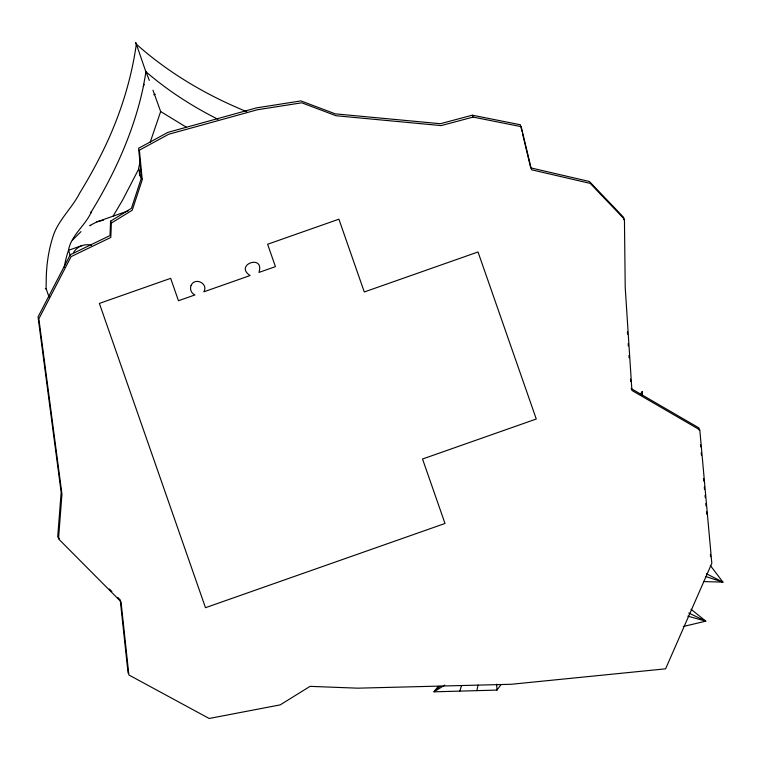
<?xml version="1.0" encoding="UTF-8"?>
<svg xmlns="http://www.w3.org/2000/svg" width="761" height="761" viewBox="0 0 761 761"><rect width="100%" height="100%" fill="white"/><g stroke="black" fill="none" stroke-linecap="round" stroke-linejoin="round"><path stroke-width="1.14" d="M49.227 297.58L46.107 288.638L46.269 277.147A116.481 77.375 81 0 1 52.794 237.147C57.741 220.528 71.857 208.524 79.639 193.189C89.303 177.418 98.198 161.18 106.083 144.438C120.894 112.685 131.463 78.916 136.324 44.176L136.181 43.796M138.692 168.038L140.3 160.942M522.008 131.558L520.381 124.756L472.286 115.196L440.372 123.71L335.249 113.855L300.928 100.909L256.59 107.872L167.915 132.357L138.588 148.281L141.441 177.874L131.415 208.343L110.564 221.175L110.022 235.558L70.307 254.735L38.05 316.928L61.156 492.262L57.703 536.971L59.377 538.645M111.363 223.059L110.821 237.442L71.106 256.619L38.859 318.811L61.955 494.155L58.511 538.855L121.028 601.78L128.875 674.978L209.17 718.479L280.2 704.876L310.069 686.355L357.651 688.172L511.192 684.282L665.59 668.833L711.82 563.311L699.797 429.851L631.906 390.431L625.219 287.544L624.439 219.244L590.203 183.391L531.501 169.76L521.18 126.64L473.085 117.08L441.18 125.594L336.058 115.739L301.736 102.802L257.399 109.755L168.714 134.25L139.396 150.164L142.24 179.758L132.224 210.236L111.363 223.059L110.564 221.175M642.094 395.254L642.255 391.725L640.011 394.436M218.017 119.296C192.267 106.35 167.82 90.645 145.979 71.791L143.363 86.516L143.839 84.233C134.507 130.179 114.921 173.47 90.435 213.251L91.577 211.444C85.841 225.18 70.849 235.453 68.519 250.293A84.975 56.447 81 0 0 64.285 267.14M476.881 690.646L478.013 685.024M152.971 90.217L160.657 111.544L150.155 142.355M459.872 691.112L461.527 685.547M641.095 395.064L642.255 391.725L640.353 394.702M138.702 169.047L122.483 200.295L113.085 216.143M73.655 252.357C77.175 246.412 84.899 243.225 91.52 245.384M438.298 686.26L433.951 691.825L496.933 690.094L501.147 684.5M72.495 240.124L80.98 231.629M153.798 94.764L155.282 94.24M440.096 686.222L433.951 691.825L444.795 685.071M128.257 210.845L96.923 221.86L89.712 225.57L90.749 225.675M81.96 245.575L68.519 250.293L70.392 255.648M96.923 221.86L103.601 220.1M683.264 626.503L705.808 621.166L691.045 609.266M46.107 288.638L45.356 288.78M703.963 581.575L722.95 582.127L710.317 565.471M530.702 167.867L589.394 181.499L623.63 217.361L623.659 219.71M687.83 616.163L705.808 621.166L688.686 612.995M705.999 576.6L722.95 582.127L706.408 573.746M246.764 111.667C206.631 95.334 168.742 73.056 136.324 44.176L139.472 53.175A70.802 0.923 70.6 0 0 146.388 73.256L145.903 71.753M186.512 127.306L160.657 111.544M631.107 388.548L698.988 427.958L699.207 430.326M109.384 588.985L111.886 591.506M117.717 597.375L120.219 599.896L128.076 673.095M472.286 115.196L473.085 117.08M145.979 71.791L149.318 80.428M136.057 43.463L135.686 42.54L136.048 43.872M141.841 178.902A41.788 24.019 -18.9 0 1 139.786 175.201L139.52 174.336A7.22 5.907 -20.4 0 1 140.975 169.732M522.55 133.831L530.427 166.735M138.959 168.894L139.786 175.201M700.481 444.5L700.691 446.859M701.223 452.766L701.433 455.126M703.564 478.745L703.782 481.114M704.306 487.021L704.524 489.38M705.057 495.287L705.266 497.646M705.799 503.554L706.008 505.913M706.541 511.82L706.76 514.179M710.374 554.341L710.584 556.7M627.416 331.786L627.568 334.146M628.177 343.611L628.339 345.97M628.947 355.435L629.109 357.803M630.488 379.083L630.641 381.451M496.695 684.196L496.933 690.094M191.097 285.461C189.499 289.066 191.287 293.47 194.949 294.935L178.464 300.728L170.654 278.345L99.377 303.411L205.489 607.697L445.004 523.473L422.526 459.016L536.277 419.016L478.022 251.977L364.281 291.977L338.902 219.187L267.615 244.252L275.425 266.635L258.93 272.438C264.952 253.698 233.732 264.657 250.084 275.549L203.805 291.824C208.818 283.577 194.835 276.738 191.097 285.461"/></g></svg>
